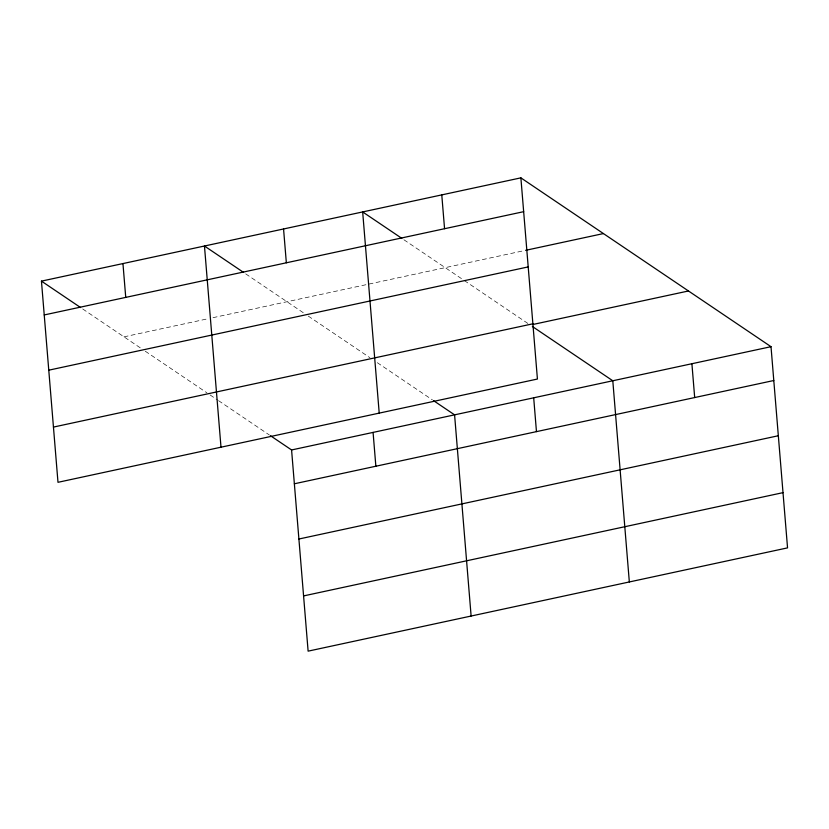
<?xml version="1.0" encoding="UTF-8"?>
<svg xmlns="http://www.w3.org/2000/svg" width="829" height="829" viewBox="0 0 829 829"><rect width="100%" height="100%" fill="white"/><g stroke="black" fill="none" stroke-linecap="round" stroke-linejoin="round"><path stroke-width="0.62" stroke-dasharray="4.14 3.11" d="M123.987 336.843L208.006 318.74M213.022 317.662L524.322 250.607M403.941 239.788L463.287 279.85M464.344 280.565L528.125 323.621M245.726 273.871L304.005 313.207M308.264 316.077L369.921 357.703M377.33 362.708L432.365 399.847M82.724 308.979L141.003 348.325M145.251 351.195L206.908 392.811M210.089 394.956L217.499 399.961M218.555 400.676L269.352 434.966"/><path stroke-width="1.24" d="M520.881 177.852L537.42 379.04L57.989 482.312L41.45 281.124L520.881 177.852L771.011 346.688L787.55 547.876L308.119 651.148L291.58 449.96L270.409 435.681M44.227 314.947L523.669 211.675M525.576 250.337L603.429 233.571M48.776 370.18L528.208 266.907M53.45 427.08L532.881 323.807M532.767 324.512L688.464 290.979M291.58 449.96L771.011 346.688M294.357 483.784L773.789 380.511M298.896 539.016L778.327 435.743M303.58 595.916L783.011 492.644M401.827 238.358L362.667 211.934L379.216 413.122M532.373 326.481L612.797 380.77L629.335 581.958M243.612 272.44L204.462 246.016L221.001 447.194M433.422 400.562L454.582 414.852L471.121 616.04M41.45 281.124L80.6 307.559M691.904 363.734L694.681 397.547M533.689 397.806L536.467 431.629M441.774 194.888L444.562 228.711M373.081 432.406L375.858 466.23M283.559 228.97L286.347 262.793M122.951 263.57L125.739 297.393"/></g></svg>
